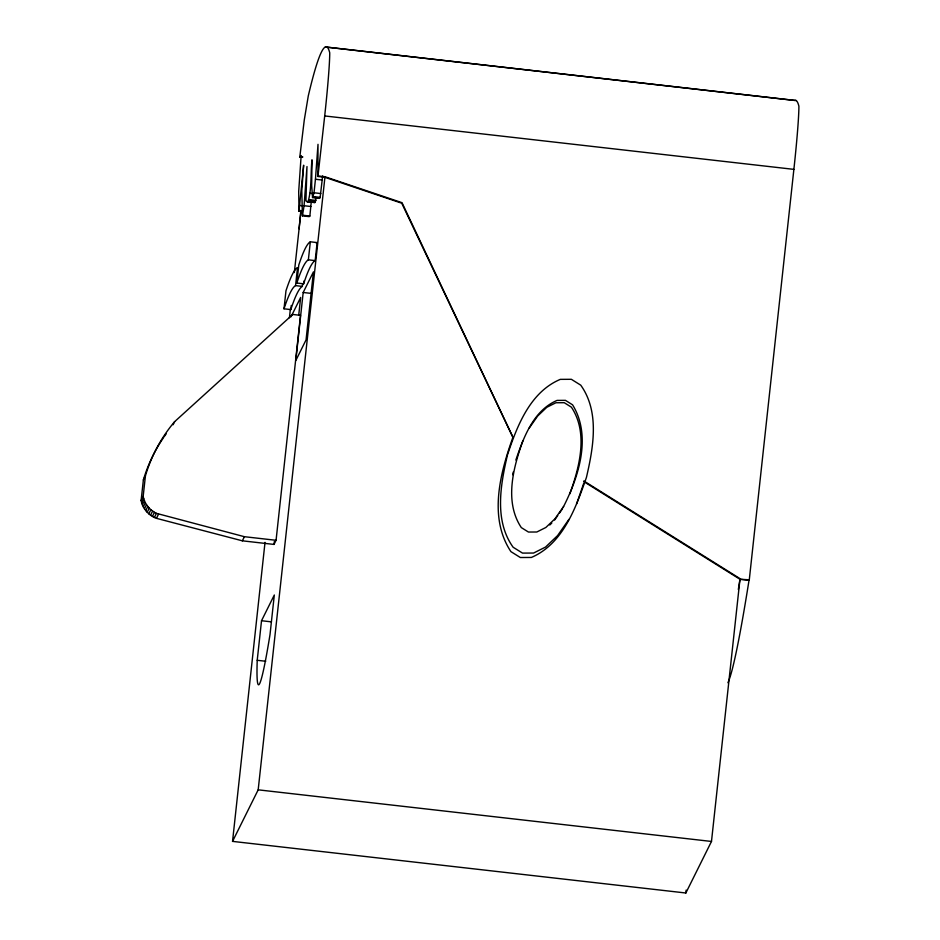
<?xml version="1.0" encoding="UTF-8"?>
<svg xmlns="http://www.w3.org/2000/svg" width="940" height="940" viewBox="0 0 940 940"><rect width="100%" height="100%" fill="white"/><g stroke="black" fill="none" stroke-linecap="round" stroke-linejoin="round"><path stroke-width="1.41" d="M301.716 211.559L298.99 211.242L303.644 165.205L301.799 190.902L302.421 215.859L304.078 205.731L306.992 166.556L305.923 200.913L308.085 201.748C311.927 188.376 310.494 173.7 311.998 159.812L311.669 185.368L312.538 197.553L319.341 198.328L320.164 197.365L322.643 175.933M302.421 215.859L309.225 216.635L309.859 216.036L311.328 201.207M312.538 197.553L314.019 192.77L315.452 179.258L318.002 144.325L317.931 176.473L324.723 177.237L401.744 203.204L512.923 437.276C500.197 472.867 488.318 517.646 510.925 551.639L520.325 557.514L531.37 557.455C563.072 543.825 575.868 507.682 586.431 477.426C593.34 447.605 599.849 411.873 580.744 385.165L571.356 379.302L560.311 379.361C530.09 392.086 517.071 425.985 507.447 454.984C500.538 484.805 494.017 520.537 513.123 547.233L522.511 553.096L533.567 553.049L545.529 547.068L557.585 535.589L568.923 519.374M307.028 201.912L314.888 202.523L316.24 197.87M302.515 157.368L299.801 157.062L304.266 120.109L308.273 95.962A820.197 35.52 -83.5 0 1 329.728 52.816A77.374 3.349 -83.5 0 1 324.7 115.949L317.931 176.473M143.374 479.94L145.43 475.816A151.928 150.717 26.4 0 1 174.617 421.672L292.751 314.465L300.506 315.346L276.066 540.3L274.022 544.424L242.344 540.817L156.463 518.34C148.732 515.59 142.692 508.646 141.106 500.574L143.374 479.94A151.928 150.717 26.4 0 1 163.196 438.122M141.106 500.574L143.162 496.449L145.43 475.816M284.009 308.813L285.971 290.789A1158.209 50.161 -83.5 0 1 297.51 267.583L295.548 285.619A1158.209 50.161 -83.5 0 0 284.009 308.813L290.812 309.589A1158.209 50.161 -83.5 0 1 302.351 286.394L302.645 283.622M300.894 210.349L299.084 228.796M325.346 47L794.523 100.427A820.197 35.52 -83.5 0 1 798.894 106.244A77.374 3.349 -83.5 0 1 793.877 169.364L749.286 579.792L739.968 579.275L711.486 841.453L685.848 893L232.544 841.382L265.021 542.38M289.426 317.767L290.378 309.013M294.338 272.553L300.988 211.288M290.812 309.589L291.259 305.43M296.829 283.034L298.791 265.01A1158.209 50.161 -83.5 0 1 310.329 241.803L317.121 242.579L315.17 260.615A1158.209 50.161 -83.5 0 0 303.632 283.81L296.829 283.034A1158.209 50.161 -83.5 0 1 308.367 259.839L310.329 241.803M257.219 660.291L261.52 620.717L274.316 594.996L270.015 634.559A195.943 8.483 -83.5 0 1 257.219 660.291L265.726 661.255M298.755 314.877L300.647 297.451L291.036 316.78M274.022 544.424L274.327 541.522M303.632 283.81L303.937 281.037M303.185 292.481L295.795 360.549L306.052 339.928L313.443 271.86L303.185 292.481L311.692 293.445M232.544 841.382L258.183 789.835L324.981 176.732L402.003 202.688L512.923 437.276M685.848 893L686.165 890.086M512.653 474.712L513.24 472.045M515.848 460.048C523.639 437.417 533.38 410.522 557.067 400.405L565.445 400.358L572.554 404.811C592 436.254 578.64 477.191 563.048 507.588M522.828 440.942C513.193 467.909 504.181 501.843 521.312 527.598L528.433 532.04L536.811 532.005L545.87 527.469L555.011 518.774L563.601 506.484M569.875 493.805C579.522 466.839 588.522 432.917 571.391 407.161L564.27 402.708L555.893 402.755L546.833 407.279L537.692 415.985L529.103 428.264M576.572 503.946L583.752 483.219M299.801 157.062L301.153 155.57L298.697 191.419L298.99 211.242M173.078 424.762L174.617 421.672M141.646 502.736L143.703 498.611L143.162 496.449M142.387 504.827L144.443 500.703L143.703 498.611M143.327 506.848L145.371 502.724L144.443 500.703M144.443 508.775L146.499 504.651L145.371 502.724M145.735 510.596L147.792 506.472L146.499 504.651M147.204 512.277L149.249 508.152L147.792 506.472M148.814 513.827L150.858 509.703L149.249 508.152M150.553 515.214L152.609 511.09L150.858 509.703M152.421 516.436L154.477 512.312L152.609 511.09M154.395 517.482L156.451 513.357L244.4 536.693L276.066 540.3M156.463 518.34L158.508 514.215M242.344 540.817L244.4 536.693M727.889 682.722A374.602 16.227 -83.5 0 0 749.027 580.309L749.286 579.792M554.624 520.008L557.737 515.543M559.3 513.311L562.426 508.834M549.783 524.99L551.803 523.051M327.014 47.141L796.192 100.568M324.7 115.949L793.877 169.364M300.06 156.545L302.774 156.851M318.178 175.956L324.981 176.732M315.452 179.258L322.255 180.034M314.019 192.77L320.822 193.546M309.848 193.287L312.573 193.593M313.361 196.589L320.164 197.365M312.997 197.294L319.8 198.07M309.178 199.644L315.969 200.42M308.813 200.338L315.605 201.113M308.085 201.748L314.888 202.523M304.078 205.731L310.882 206.506M299.731 205.472L302.445 205.778M303.056 215.26L309.859 216.036M308.367 259.839L315.17 260.615M295.548 285.619L302.351 286.394M583.634 481.503L739.968 579.275L749.027 580.309M261.52 620.717L271.437 621.857M258.183 789.835L711.486 841.453M154.477 512.312L156.451 513.357M583.893 480.986L740.215 578.758M163.924 437.053A151.928 150.717 26.4 0 1 166.18 433.904M739.968 579.275A374.602 16.227 -83.5 0 1 738.323 589.474M316.322 243.131A1158.209 50.161 -83.5 0 1 317.121 242.579"/></g></svg>
